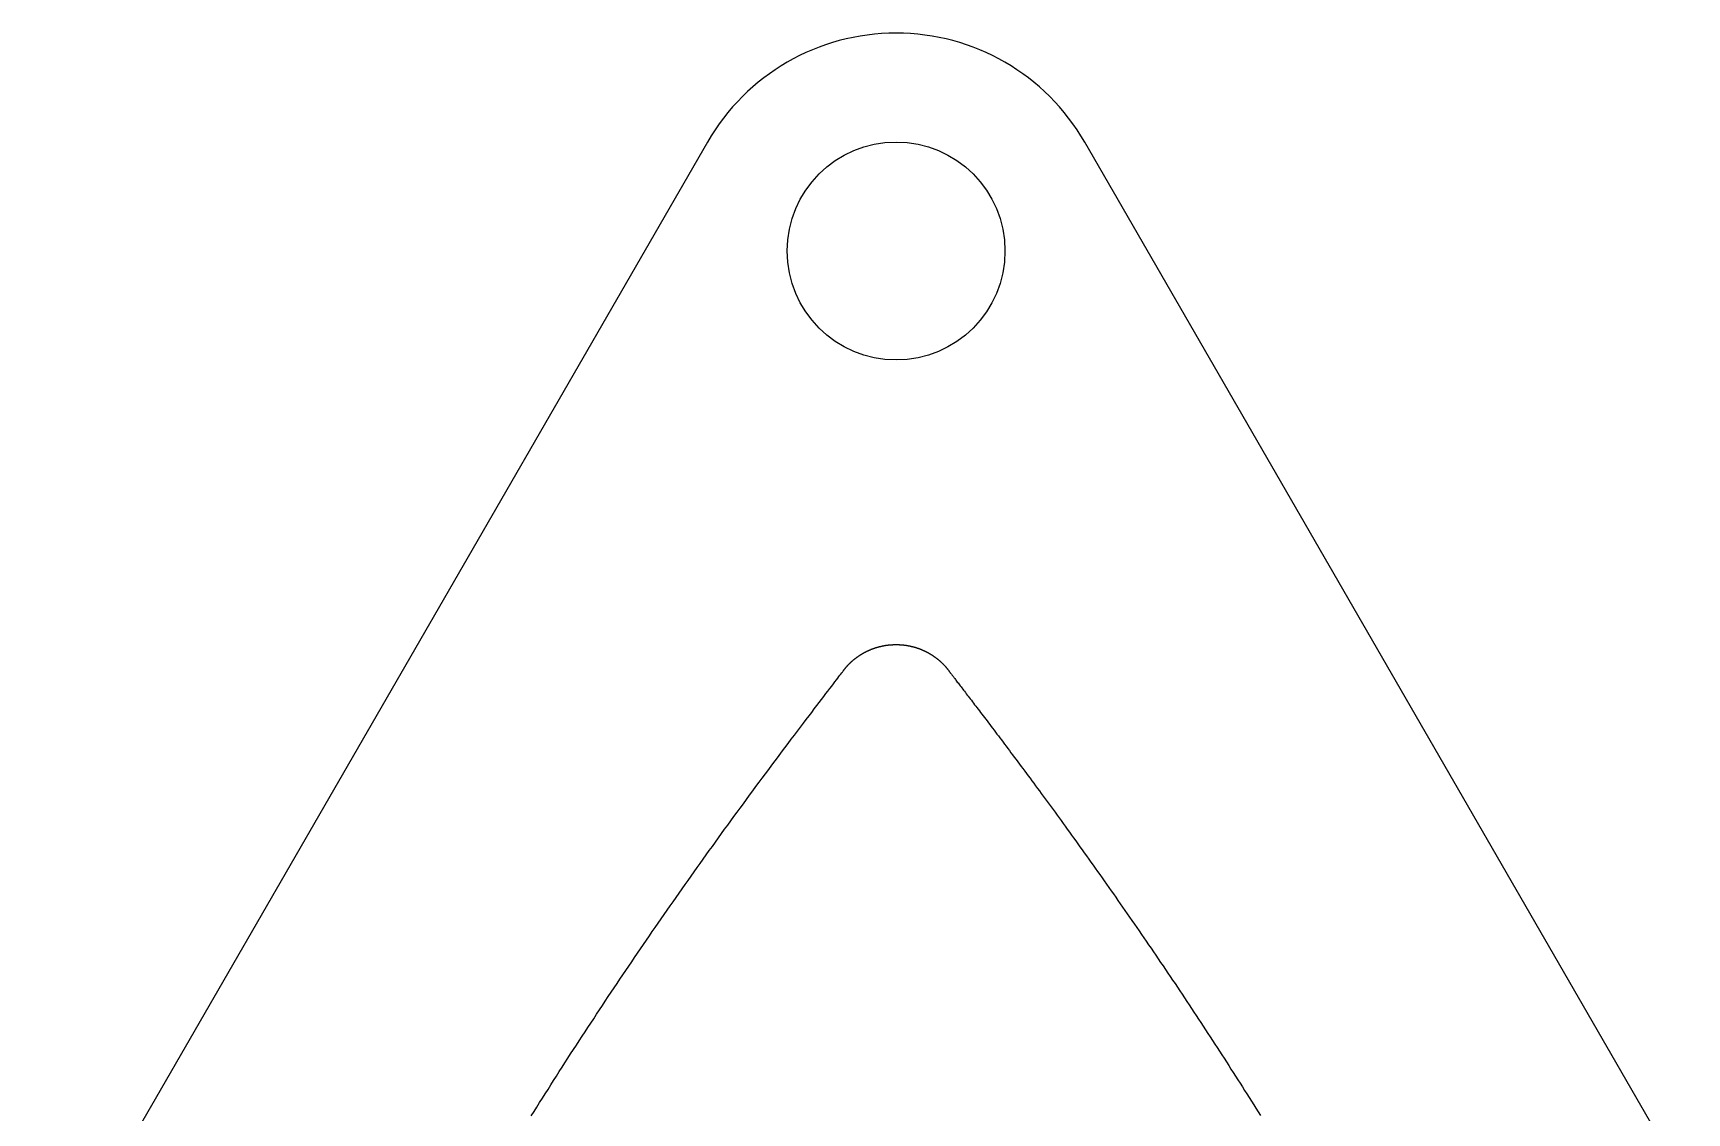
# Model space of a CAD drawing. Extents: x -3 to 136, y 0 to 121.
# Drawn here: x 54.78 to 77.56, y 106.6 to 121.47 of the extents above; entities that cross this region are included whole.
import ezdxf

# ---------------------------------------------------------------- set-up
doc = ezdxf.new("R2010")
doc.units = 0
doc.layers.get('0').update_dxf_attribs({"linetype": 'CONTINUOUS'})

msp = doc.modelspace()

# ---------------------------------------------------------------- linework, layer by layer
msp.add_lwpolyline([(69.26408, 119.9689, 0.57735027), (64.06792, 119.9689), (-2.59808, 4.5, 0.57735027), (0, 0), (133.332, 0, 0.57735027), (135.93008, 4.5)], format="xyb", close=True)
for points in [[(65.9328, 112.681, 0), (65.9354, 112.684, 0), (65.938, 112.688, 0), (65.9407, 112.692, 0), (65.9434, 112.695, 0), (65.946, 112.699, 0), (65.9487, 112.702, 0), (65.9515, 112.706, 0), (65.9542, 112.709, 0), (65.9569, 112.713, 0), (65.9597, 112.716, 0), (65.9625, 112.72, 0), (65.9653, 112.723, 0), (65.9681, 112.727, 0), (65.971, 112.73, 0), (65.9738, 112.733, 0), (65.9767, 112.737, 0), (65.9796, 112.74, 0), (65.9825, 112.744, 0), (65.9855, 112.747, 0), (65.9884, 112.75, 0), (65.9914, 112.754, 0), (65.9943, 112.757, 0), (65.9973, 112.76, 0), (66.0003, 112.763, 0), (66.0034, 112.767, 0), (66.0064, 112.77, 0), (66.0095, 112.773, 0), (66.0126, 112.776, 0), (66.0157, 112.78, 0), (66.0188, 112.783, 0), (66.0219, 112.786, 0), (66.025, 112.789, 0), (66.0282, 112.792, 0), (66.0314, 112.795, 0), (66.0346, 112.798, 0), (66.0378, 112.801, 0), (66.041, 112.804, 0), (66.0442, 112.808, 0), (66.0475, 112.811, 0), (66.0507, 112.814, 0), (66.054, 112.817, 0), (66.0573, 112.82, 0), (66.0606, 112.822, 0), (66.064, 112.825, 0), (66.0673, 112.828, 0), (66.0707, 112.831, 0), (66.0741, 112.834, 0), (66.0774, 112.837, 0), (66.0808, 112.84, 0), (66.0843, 112.843, 0), (66.0877, 112.846, 0), (66.0911, 112.848, 0), (66.0946, 112.851, 0), (66.0981, 112.854, 0), (66.1016, 112.857, 0), (66.1051, 112.859, 0), (66.1086, 112.862, 0), (66.1121, 112.865, 0), (66.1157, 112.868, 0), (66.1192, 112.87, 0), (66.1228, 112.873, 0), (66.1264, 112.876, 0), (66.13, 112.878, 0), (66.1336, 112.881, 0), (66.1373, 112.883, 0), (66.1409, 112.886, 0), (66.1446, 112.888, 0), (66.1482, 112.891, 0), (66.1519, 112.894, 0), (66.1556, 112.896, 0), (66.1593, 112.899, 0), (66.163, 112.901, 0), (66.1668, 112.903, 0), (66.1705, 112.906, 0), (66.1743, 112.908, 0), (66.1781, 112.911, 0), (66.1818, 112.913, 0), (66.1856, 112.915, 0), (66.1894, 112.918, 0), (66.1932, 112.92, 0), (66.1971, 112.922, 0), (66.2009, 112.925, 0), (66.2048, 112.927, 0), (66.2086, 112.929, 0), (66.2125, 112.931, 0), (66.2164, 112.933, 0), (66.2202, 112.936, 0), (66.2241, 112.938, 0), (66.228, 112.94, 0), (66.232, 112.942, 0), (66.2359, 112.944, 0), (66.2398, 112.946, 0), (66.2438, 112.948, 0), (66.2477, 112.95, 0), (66.2517, 112.952, 0), (66.2557, 112.954, 0), (66.2597, 112.956, 0), (66.2637, 112.958, 0), (66.2677, 112.96, 0), (66.2717, 112.962, 0), (66.2757, 112.964, 0), (66.2798, 112.966, 0), (66.2838, 112.968, 0), (66.2878, 112.97, 0), (66.2919, 112.971, 0), (66.296, 112.973, 0), (66.3001, 112.975, 0), (66.3041, 112.977, 0), (66.3082, 112.978, 0), (66.3123, 112.98, 0), (66.3165, 112.982, 0), (66.3206, 112.983, 0), (66.3247, 112.985, 0), (66.3288, 112.987, 0), (66.333, 112.988, 0), (66.3371, 112.99, 0), (66.3413, 112.992, 0), (66.3455, 112.993, 0), (66.3496, 112.995, 0), (66.3538, 112.996, 0), (66.358, 112.998, 0), (66.3622, 112.999, 0), (66.3664, 113.001, 0), (66.3706, 113.002, 0), (66.3749, 113.003, 0), (66.3791, 113.005, 0), (66.3833, 113.006, 0), (66.3876, 113.008, 0), (66.3918, 113.009, 0), (66.3961, 113.01, 0), (66.4003, 113.012, 0), (66.4046, 113.013, 0), (66.4089, 113.014, 0), (66.4132, 113.015, 0), (66.4174, 113.016, 0), (66.4217, 113.018, 0), (66.426, 113.019, 0), (66.4304, 113.02, 0), (66.4347, 113.021, 0), (66.439, 113.022, 0), (66.4433, 113.023, 0), (66.4476, 113.024, 0), (66.452, 113.025, 0), (66.4563, 113.026, 0), (66.4607, 113.027, 0), (66.465, 113.028, 0), (66.4694, 113.029, 0), (66.4738, 113.03, 0), (66.4781, 113.031, 0), (66.4825, 113.032, 0), (66.4869, 113.033, 0), (66.4913, 113.034, 0), (66.4956, 113.035, 0), (66.5, 113.036, 0), (66.5044, 113.036, 0), (66.5088, 113.037, 0), (66.5132, 113.038, 0), (66.5176, 113.039, 0), (66.522, 113.039, 0), (66.5264, 113.04, 0), (66.5308, 113.041, 0), (66.5352, 113.041, 0), (66.5396, 113.042, 0), (66.544, 113.042, 0), (66.5485, 113.043, 0), (66.5529, 113.044, 0), (66.5573, 113.044, 0), (66.5617, 113.045, 0), (66.5662, 113.045, 0), (66.5706, 113.046, 0), (66.575, 113.046, 0), (66.5794, 113.046, 0), (66.5839, 113.047, 0), (66.5883, 113.047, 0), (66.5927, 113.048, 0), (66.5972, 113.048, 0), (66.6016, 113.048, 0), (66.6061, 113.049, 0), (66.6105, 113.049, 0), (66.6149, 113.049, 0), (66.6194, 113.049, 0), (66.6238, 113.05, 0), (66.6283, 113.05, 0), (66.6327, 113.05, 0), (66.6372, 113.05, 0), (66.6416, 113.05, 0), (66.6461, 113.05, 0), (66.6505, 113.05, 0), (66.655, 113.05, 0), (66.6594, 113.051, 0), (66.6639, 113.051, 0), (66.6683, 113.051, 0), (66.6728, 113.051, 0), (66.6772, 113.05, 0), (66.6816, 113.05, 0), (66.6861, 113.05, 0), (66.6905, 113.05, 0), (66.695, 113.05, 0), (66.6994, 113.05, 0), (66.7039, 113.05, 0), (66.7083, 113.05, 0), (66.7128, 113.049, 0), (66.7172, 113.049, 0), (66.7217, 113.049, 0), (66.7261, 113.049, 0), (66.7306, 113.048, 0), (66.735, 113.048, 0), (66.7394, 113.048, 0), (66.7439, 113.047, 0), (66.7483, 113.047, 0), (66.7527, 113.046, 0), (66.7572, 113.046, 0), (66.7616, 113.046, 0), (66.766, 113.045, 0), (66.7705, 113.045, 0), (66.7749, 113.044, 0), (66.7793, 113.044, 0), (66.7837, 113.043, 0), (66.7882, 113.042, 0), (66.7926, 113.042, 0), (66.797, 113.041, 0), (66.8014, 113.041, 0), (66.8058, 113.04, 0), (66.8102, 113.039, 0), (66.8146, 113.039, 0), (66.819, 113.038, 0), (66.8234, 113.037, 0), (66.8278, 113.036, 0), (66.8322, 113.035, 0), (66.8366, 113.035, 0), (66.841, 113.034, 0), (66.8454, 113.033, 0), (66.8498, 113.032, 0), (66.8541, 113.031, 0), (66.8585, 113.03, 0), (66.8629, 113.029, 0), (66.8672, 113.028, 0), (66.8716, 113.027, 0), (66.8759, 113.026, 0), (66.8802, 113.025, 0), (66.8846, 113.024, 0), (66.8889, 113.023, 0), (66.8932, 113.022, 0), (66.8975, 113.021, 0), (66.9018, 113.02, 0), (66.9062, 113.019, 0), (66.9105, 113.018, 0), (66.9147, 113.016, 0), (66.919, 113.015, 0), (66.9233, 113.014, 0), (66.9276, 113.013, 0), (66.9318, 113.011, 0), (66.9361, 113.01, 0), (66.9404, 113.009, 0), (66.9446, 113.008, 0), (66.9488, 113.006, 0), (66.9531, 113.005, 0), (66.9573, 113.003, 0), (66.9615, 113.002, 0), (66.9657, 113.001, 0), (66.9699, 112.999, 0), (66.9741, 112.998, 0), (66.9783, 112.996, 0), (66.9825, 112.995, 0), (66.9867, 112.993, 0), (66.9908, 112.992, 0), (66.995, 112.99, 0), (66.9991, 112.988, 0), (67.0033, 112.987, 0), (67.0074, 112.985, 0), (67.0115, 112.983, 0), (67.0157, 112.982, 0), (67.0198, 112.98, 0), (67.0239, 112.978, 0), (67.028, 112.977, 0), (67.032, 112.975, 0), (67.0361, 112.973, 0), (67.0402, 112.971, 0), (67.0443, 112.969, 0), (67.0483, 112.968, 0), (67.0523, 112.966, 0), (67.0564, 112.964, 0), (67.0604, 112.962, 0), (67.0644, 112.96, 0), (67.0684, 112.958, 0), (67.0724, 112.956, 0), (67.0764, 112.954, 0), (67.0804, 112.952, 0), (67.0843, 112.95, 0), (67.0883, 112.948, 0), (67.0923, 112.946, 0), (67.0962, 112.944, 0), (67.1001, 112.942, 0), (67.104, 112.94, 0), (67.1079, 112.938, 0), (67.1118, 112.936, 0), (67.1157, 112.933, 0), (67.1196, 112.931, 0), (67.1235, 112.929, 0), (67.1273, 112.927, 0), (67.1312, 112.924, 0), (67.135, 112.922, 0), (67.1389, 112.92, 0), (67.1427, 112.918, 0), (67.1465, 112.915, 0), (67.1503, 112.913, 0), (67.154, 112.911, 0), (67.1578, 112.908, 0), (67.1616, 112.906, 0), (67.1653, 112.903, 0), (67.1691, 112.901, 0), (67.1728, 112.898, 0), (67.1765, 112.896, 0), (67.1802, 112.893, 0), (67.1839, 112.891, 0), (67.1875, 112.888, 0), (67.1912, 112.886, 0), (67.1948, 112.883, 0), (67.1985, 112.881, 0), (67.2021, 112.878, 0), (67.2057, 112.876, 0), (67.2093, 112.873, 0), (67.2128, 112.87, 0), (67.2164, 112.868, 0), (67.2199, 112.865, 0), (67.2235, 112.862, 0), (67.227, 112.859, 0), (67.2305, 112.857, 0), (67.234, 112.854, 0), (67.2374, 112.851, 0), (67.2409, 112.848, 0), (67.2444, 112.846, 0), (67.2478, 112.843, 0), (67.2512, 112.84, 0), (67.2546, 112.837, 0), (67.258, 112.834, 0), (67.2614, 112.831, 0), (67.2647, 112.828, 0), (67.2681, 112.825, 0), (67.2714, 112.822, 0), (67.2747, 112.819, 0), (67.278, 112.817, 0), (67.2813, 112.814, 0), (67.2846, 112.811, 0), (67.2878, 112.807, 0), (67.291, 112.804, 0), (67.2943, 112.801, 0), (67.2975, 112.798, 0), (67.3007, 112.795, 0), (67.3038, 112.792, 0), (67.307, 112.789, 0), (67.3101, 112.786, 0), (67.3133, 112.783, 0), (67.3164, 112.78, 0), (67.3195, 112.776, 0), (67.3225, 112.773, 0), (67.3256, 112.77, 0), (67.3286, 112.767, 0), (67.3317, 112.763, 0), (67.3347, 112.76, 0), (67.3377, 112.757, 0), (67.3407, 112.754, 0), (67.3436, 112.75, 0), (67.3466, 112.747, 0), (67.3495, 112.744, 0), (67.3524, 112.74, 0), (67.3553, 112.737, 0), (67.3582, 112.733, 0), (67.361, 112.73, 0), (67.3639, 112.727, 0), (67.3667, 112.723, 0), (67.3695, 112.72, 0), (67.3723, 112.716, 0), (67.3751, 112.713, 0), (67.3778, 112.709, 0), (67.3805, 112.706, 0), (67.3833, 112.702, 0), (67.386, 112.699, 0), (67.3886, 112.695, 0), (67.3913, 112.692, 0), (67.394, 112.688, 0), (67.3966, 112.684, 0), (67.3992, 112.681, 0)], [(61.6428, 106.561, 0), (61.681, 106.622, 0), (61.7193, 106.683, 0), (61.7576, 106.745, 0), (61.796, 106.806, 0), (61.8345, 106.866, 0), (61.8731, 106.927, 0), (61.9118, 106.988, 0), (61.9505, 107.049, 0), (61.9894, 107.11, 0), (62.0283, 107.171, 0), (62.0673, 107.232, 0), (62.1063, 107.293, 0), (62.1455, 107.354, 0), (62.1847, 107.414, 0), (62.224, 107.475, 0), (62.2634, 107.536, 0), (62.3029, 107.597, 0), (62.3425, 107.657, 0), (62.3821, 107.718, 0), (62.4219, 107.779, 0), (62.4617, 107.839, 0), (62.5016, 107.9, 0), (62.5415, 107.961, 0), (62.5816, 108.021, 0), (62.6218, 108.082, 0), (62.662, 108.142, 0), (62.7022, 108.203, 0), (62.7424, 108.263, 0), (62.7827, 108.323, 0), (62.823, 108.383, 0), (62.8633, 108.443, 0), (62.9036, 108.503, 0), (62.944, 108.563, 0), (62.9844, 108.623, 0), (63.0248, 108.683, 0), (63.0653, 108.742, 0), (63.1058, 108.802, 0), (63.1463, 108.861, 0), (63.1869, 108.92, 0), (63.2275, 108.98, 0), (63.2681, 109.039, 0), (63.3088, 109.098, 0), (63.3496, 109.157, 0), (63.3904, 109.216, 0), (63.4312, 109.275, 0), (63.4721, 109.334, 0), (63.5131, 109.393, 0), (63.5542, 109.452, 0), (63.5952, 109.51, 0), (63.6364, 109.569, 0), (63.6776, 109.628, 0), (63.7189, 109.686, 0), (63.7603, 109.745, 0), (63.8017, 109.804, 0), (63.8432, 109.862, 0), (63.8848, 109.921, 0), (63.9265, 109.98, 0), (63.9682, 110.038, 0), (64.0101, 110.097, 0), (64.052, 110.155, 0), (64.094, 110.214, 0), (64.1361, 110.272, 0), (64.1783, 110.331, 0), (64.2206, 110.39, 0), (64.263, 110.448, 0), (64.3055, 110.507, 0), (64.3481, 110.565, 0), (64.3908, 110.624, 0), (64.4336, 110.683, 0), (64.4765, 110.742, 0), (64.5195, 110.8, 0), (64.5626, 110.859, 0), (64.6059, 110.918, 0), (64.6493, 110.977, 0), (64.6927, 111.036, 0), (64.7363, 111.095, 0), (64.7801, 111.154, 0), (64.8239, 111.213, 0), (64.8679, 111.272, 0), (64.912, 111.332, 0), (64.9563, 111.391, 0), (65.0007, 111.45, 0), (65.0452, 111.51, 0), (65.0899, 111.569, 0), (65.1347, 111.629, 0), (65.1792, 111.688, 0), (65.223, 111.746, 0), (65.266, 111.803, 0), (65.3082, 111.859, 0), (65.3494, 111.914, 0), (65.3896, 111.967, 0), (65.4288, 112.018, 0), (65.467, 112.069, 0), (65.504, 112.117, 0), (65.5399, 112.164, 0), (65.5746, 112.21, 0), (65.608, 112.254, 0), (65.6402, 112.296, 0), (65.671, 112.336, 0), (65.7003, 112.375, 0), (65.7283, 112.411, 0), (65.7547, 112.446, 0), (65.7796, 112.478, 0), (65.8029, 112.509, 0), (65.8245, 112.537, 0), (65.8445, 112.563, 0), (65.8627, 112.587, 0), (65.8791, 112.609, 0), (65.8937, 112.628, 0), (65.9064, 112.645, 0), (65.9172, 112.66, 0), (65.926, 112.671, 0), (65.9328, 112.681, 0)], [(67.3992, 112.681, 0), (67.4021, 112.677, 0), (67.4054, 112.672, 0), (67.4091, 112.667, 0), (67.4132, 112.662, 0), (67.4176, 112.656, 0), (67.4225, 112.649, 0), (67.4277, 112.642, 0), (67.4333, 112.635, 0), (67.4393, 112.627, 0), (67.4456, 112.619, 0), (67.4523, 112.61, 0), (67.4594, 112.601, 0), (67.4669, 112.591, 0), (67.4747, 112.581, 0), (67.4828, 112.57, 0), (67.4913, 112.559, 0), (67.5002, 112.547, 0), (67.5094, 112.535, 0), (67.519, 112.523, 0), (67.5289, 112.51, 0), (67.5392, 112.496, 0), (67.5498, 112.483, 0), (67.5608, 112.468, 0), (67.572, 112.454, 0), (67.5837, 112.438, 0), (67.5956, 112.423, 0), (67.6079, 112.407, 0), (67.6205, 112.39, 0), (67.6334, 112.374, 0), (67.6467, 112.356, 0), (67.6603, 112.339, 0), (67.6741, 112.32, 0), (67.6884, 112.302, 0), (67.7029, 112.283, 0), (67.7177, 112.263, 0), (67.7328, 112.244, 0), (67.7483, 112.223, 0), (67.764, 112.203, 0), (67.7801, 112.182, 0), (67.7964, 112.16, 0), (67.813, 112.139, 0), (67.83, 112.116, 0), (67.8472, 112.094, 0), (67.8647, 112.071, 0), (67.8825, 112.047, 0), (67.9006, 112.023, 0), (67.9189, 111.999, 0), (67.9375, 111.975, 0), (67.9564, 111.95, 0), (67.9756, 111.924, 0), (67.9951, 111.899, 0), (68.0148, 111.873, 0), (68.0348, 111.846, 0), (68.055, 111.819, 0), (68.0755, 111.792, 0), (68.0963, 111.765, 0), (68.1173, 111.737, 0), (68.1386, 111.708, 0), (68.1601, 111.68, 0), (68.1819, 111.651, 0), (68.2039, 111.621, 0), (68.2262, 111.592, 0), (68.2487, 111.562, 0), (68.2715, 111.531, 0), (68.2944, 111.5, 0), (68.3177, 111.469, 0), (68.3411, 111.438, 0), (68.3648, 111.406, 0), (68.3887, 111.374, 0), (68.4128, 111.342, 0), (68.4372, 111.309, 0), (68.4617, 111.276, 0), (68.4865, 111.242, 0), (68.5115, 111.209, 0), (68.5367, 111.174, 0), (68.5621, 111.14, 0), (68.5878, 111.105, 0), (68.6136, 111.07, 0), (68.6396, 111.035, 0), (68.6658, 110.999, 0), (68.6923, 110.963, 0), (68.7189, 110.927, 0), (68.7457, 110.89, 0), (68.7727, 110.854, 0), (68.7999, 110.816, 0), (68.8273, 110.779, 0), (68.8548, 110.741, 0), (68.8826, 110.703, 0), (68.9105, 110.665, 0), (68.9386, 110.626, 0), (68.9668, 110.587, 0), (68.9953, 110.548, 0), (69.0239, 110.508, 0), (69.0526, 110.468, 0), (69.0816, 110.428, 0), (69.1107, 110.388, 0), (69.1399, 110.347, 0), (69.1693, 110.307, 0), (69.1988, 110.265, 0), (69.2286, 110.224, 0), (69.2584, 110.182, 0), (69.2884, 110.14, 0), (69.3185, 110.098, 0), (69.3488, 110.056, 0), (69.3792, 110.013, 0), (69.4098, 109.97, 0), (69.4405, 109.927, 0), (69.4713, 109.883, 0), (69.5022, 109.84, 0), (69.5333, 109.796, 0), (69.5645, 109.752, 0), (69.5958, 109.707, 0), (69.6272, 109.662, 0), (69.6588, 109.618, 0), (69.6905, 109.572, 0), (69.7222, 109.527, 0), (69.7541, 109.481, 0), (69.7861, 109.436, 0), (69.8182, 109.39, 0), (69.8504, 109.343, 0), (69.8827, 109.297, 0), (69.9151, 109.25, 0), (69.9475, 109.203, 0), (69.9801, 109.156, 0), (70.0128, 109.109, 0), (70.0455, 109.061, 0), (70.0784, 109.014, 0), (70.1113, 108.966, 0), (70.1443, 108.918, 0), (70.1773, 108.869, 0), (70.2105, 108.821, 0), (70.2437, 108.772, 0), (70.2768, 108.723, 0), (70.3099, 108.675, 0), (70.343, 108.626, 0), (70.376, 108.577, 0), (70.4089, 108.528, 0), (70.4418, 108.48, 0), (70.4746, 108.431, 0), (70.5074, 108.382, 0), (70.5401, 108.333, 0), (70.5728, 108.284, 0), (70.6054, 108.236, 0), (70.6379, 108.187, 0), (70.6704, 108.138, 0), (70.7029, 108.089, 0), (70.7353, 108.04, 0), (70.7677, 107.991, 0), (70.8, 107.942, 0), (70.8322, 107.893, 0), (70.8644, 107.845, 0), (70.8965, 107.796, 0), (70.9286, 107.747, 0), (70.9607, 107.698, 0), (70.9926, 107.649, 0), (71.0246, 107.6, 0), (71.0565, 107.551, 0), (71.0883, 107.502, 0), (71.1201, 107.453, 0), (71.1518, 107.404, 0), (71.1835, 107.355, 0), (71.2151, 107.306, 0), (71.2467, 107.257, 0), (71.2782, 107.207, 0), (71.3097, 107.158, 0), (71.3411, 107.109, 0), (71.3725, 107.06, 0), (71.4038, 107.011, 0), (71.4351, 106.962, 0), (71.4663, 106.913, 0), (71.4975, 106.863, 0), (71.5286, 106.814, 0), (71.5597, 106.765, 0), (71.5907, 106.716, 0), (71.6217, 106.666, 0), (71.6526, 106.617, 0), (71.6835, 106.568, 0)]]:
    msp.add_polyline3d(points)
msp.add_circle((66.666, 118.4689), 1.5)

doc.saveas('drawing.dxf')
